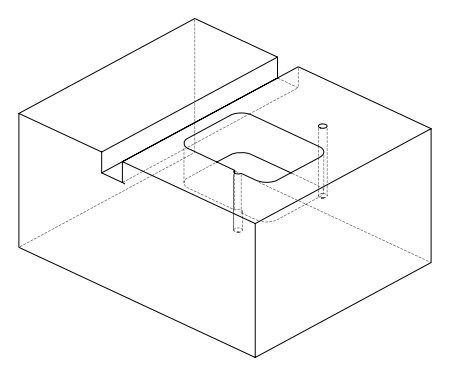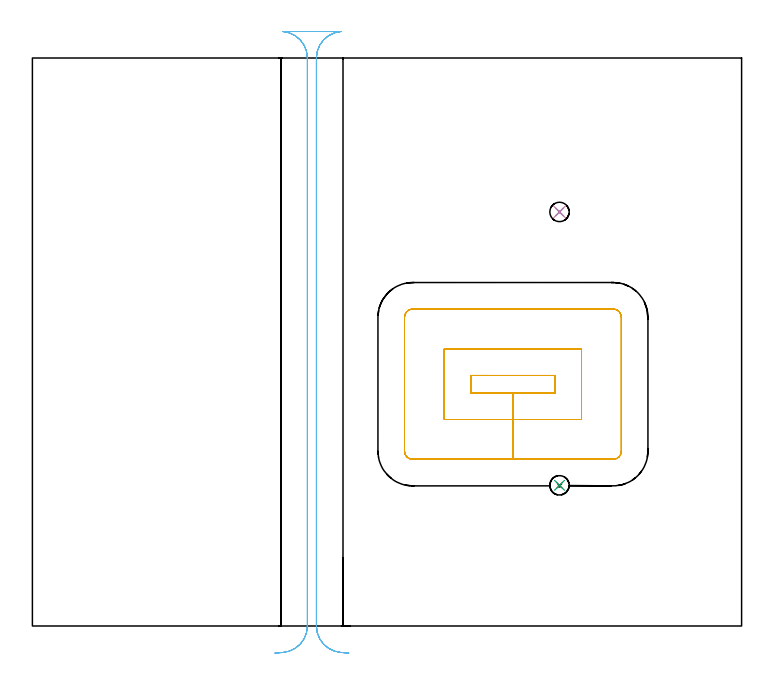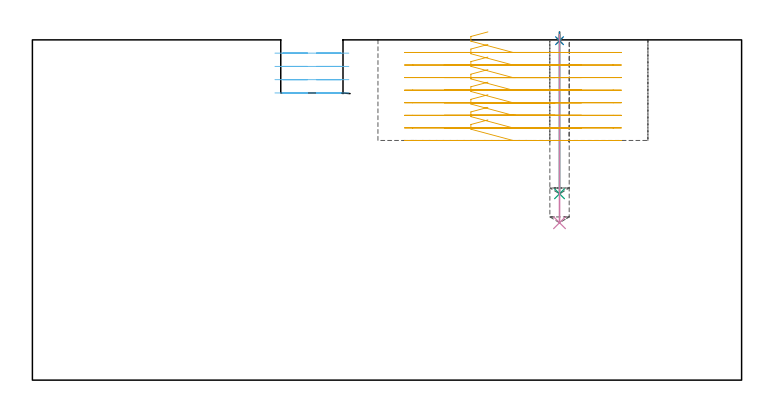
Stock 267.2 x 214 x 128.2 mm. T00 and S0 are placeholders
(PLAN: 6 operations, 2 tool changes, 14.2 min)
(1 SPOT_DRILL | STEP1POCKET | NXT0321_9005460120000 | 0.03 min | 1 mm3)
(2 SPOT_DRILL_1 | STEP1POCKET_1 | NXT0321_9005460120000 | 0.03 min | 0 mm3)
(3 DRILL_BLIND_HOLE_INTO_CENTER | STEP1POCKET | UGT0301_468 | 0.24 min | 2356 mm3)
(4 DRILL_BLIND_HOLE_INTO_CENTER_1 | STEP1POCKET_1 | UGT0301_468 | 0.29 min | 2814 mm3)
(5 MILL_RECTANGULAR_POCKET | POCKET_RECTANGULAR_STRAIGHT | UGT0201_094 | Follow Part, ap 5, ae 75% | 9.47 min | 288842 mm3)
(6 MILL_RECTANGULAR_SLOT | SLOT_RECTANGULAR | UGT0201_094 | Follow Part, ap 5, ae 75% | 4.19 min | 100176 mm3)
(TOOL NXT0321_9005460120000 | NC Spot Drill, 142deg, 12mm, Carbide, Uncoated | D12 PA142 FL30 Z2)
(TOOL UGT0301_468 | Carbide Drill 7.3 mm | D7.3 PA118 FL69 Z2)
(TOOL UGT0201_094 | End mill 20 mm | D20 FL38 Z4)
(OP 1 SPOT_DRILL)
G17 G21 G94 G90
T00 M6
G54
G17 G0 G90 X198.6 Y53. S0 M3
G43 Z138.2 H0
G94 G81 G98 Z127.886 F250. R131.2
G80
M5
M2
(OP 2 SPOT_DRILL_1)
G17 G21 G94 G90
T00 M6
G54
G17 G0 G90 X198.6 Y156. S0 M3
G43 Z138.2 H0
G94 G81 G98 Z127.886 F250. R131.2
G80
M5
M2
(OP 3 DRILL_BLIND_HOLE_INTO_CENTER)
G17 G21 G94 G90
T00 M6
G54
G17 G0 G90 X198.6 Y53. S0 M3
G43 Z138.2 H0
G94 G81 G98 Z70.2 F250. R130.2
G80
M5
M2
(OP 4 DRILL_BLIND_HOLE_INTO_CENTER_1)
G17 G21 G94 G90
T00 M6
G54
G17 G0 G90 X198.6 Y156. S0 M3
G43 Z138.2 H0
G94 G81 G98 Z59.3 F250. R130.2
G80
M5
M2
(OP 5 MILL_RECTANGULAR_POCKET)
G17 G21 G94 G90
T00 M6
G54
G17 G0 G90 X171.627 Y94.4 S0 M3
G43 Z138.2 H0
Z131.2
G94 G1 X165.2 Z129.478 F250.
Y87.8 Z127.709
X181.05 Z123.462
X196.9 F500.
Y94.4
X165.2
Y87.8
X181.05
Y77.8
X194.957
X206.9
Y104.4
X155.2
Y77.8
X181.05
Y62.8
X218.8
G3 X221.9 Y65.9 R3.1
G1 Y116.3
G3 X218.8 Y119.4 R3.1
G1 X143.3
G3 X140.2 Y116.3 R3.1
G1 Y65.9
G3 X143.3 Y62.8 R3.1
G1 X181.05
X182.05
G0 X171.627 Y94.4 Z126.462
G1 X165.2 Z124.74 F250.
Y87.8 Z122.972
X181.05 Z118.725
X196.9 F500.
Y94.4
X165.2
Y87.8
X181.05
Y77.8
X206.9
Y104.4
X155.2
Y77.8
X181.05
Y62.8
X218.8
G3 X221.9 Y65.9 R3.1
G1 Y116.3
G3 X218.8 Y119.4 R3.1
G1 X143.3
G3 X140.2 Y116.3 R3.1
G1 Y65.9
G3 X143.3 Y62.8 R3.1
G1 X181.05
X182.05
G0 X171.627 Y94.4 Z121.725
G1 X165.2 Z120.003 F250.
Y87.8 Z118.234
X181.05 Z113.987
X196.9 F500.
Y94.4
X165.2
Y87.8
X181.05
Y77.8
X206.9
Y104.4
X155.2
Y77.8
X181.05
Y62.8
X218.8
G3 X221.9 Y65.9 R3.1
G1 Y116.3
G3 X218.8 Y119.4 R3.1
G1 X143.3
G3 X140.2 Y116.3 R3.1
G1 Y65.9
G3 X143.3 Y62.8 R3.1
G1 X181.05
X182.05
G0 X171.627 Y94.4 Z116.987
G1 X165.2 Z115.265 F250.
Y87.8 Z113.497
X181.05 Z109.25
X196.9 F500.
Y94.4
X165.2
Y87.8
X181.05
Y77.8
X206.9
Y104.4
X155.2
Y77.8
X181.05
Y62.8
X218.8
G3 X221.9 Y65.9 R3.1
G1 Y116.3
G3 X218.8 Y119.4 R3.1
G1 X143.3
G3 X140.2 Y116.3 R3.1
G1 Y65.9
G3 X143.3 Y62.8 R3.1
G1 X181.05
X182.05
G0 X171.627 Y94.4 Z112.25
G1 X165.2 Z110.528 F250.
Y87.8 Z108.759
X181.05 Z104.512
X196.9 F500.
Y94.4
X165.2
Y87.8
X181.05
Y77.8
X206.9
Y104.4
X155.2
Y77.8
X181.05
Y62.8
X218.8
G3 X221.9 Y65.9 R3.1
G1 Y116.3
G3 X218.8 Y119.4 R3.1
G1 X143.3
G3 X140.2 Y116.3 R3.1
G1 Y65.9
G3 X143.3 Y62.8 R3.1
G1 X181.05
X182.05
G0 X171.627 Y94.4 Z107.512
G1 X165.2 Z105.79 F250.
Y87.8 Z104.022
X181.05 Z99.775
X196.9 F500.
Y94.4
X165.2
Y87.8
X181.05
Y77.8
X206.9
Y104.4
X155.2
Y77.8
X181.05
Y62.8
X218.8
G3 X221.9 Y65.9 R3.1
G1 Y116.3
G3 X218.8 Y119.4 R3.1
G1 X143.3
G3 X140.2 Y116.3 R3.1
G1 Y65.9
G3 X143.3 Y62.8 R3.1
G1 X181.05
X182.05
G0 X171.627 Y94.4 Z102.775
G1 X165.2 Z101.053 F250.
Y87.8 Z99.284
X181.05 Z95.037
X196.9 F500.
Y94.4
X165.2
Y87.8
X181.05
Y77.8
X206.9
Y104.4
X155.2
Y77.8
X181.05
Y62.8
X218.8
G3 X221.9 Y65.9 R3.1
G1 Y116.3
G3 X218.8 Y119.4 R3.1
G1 X143.3
G3 X140.2 Y116.3 R3.1
G1 Y65.9
G3 X143.3 Y62.8 R3.1
G1 X181.05
X182.05
G0 X171.627 Y94.4 Z98.037
G1 X165.2 Z96.315 F250.
Y87.8 Z94.547
X181.05 Z90.3
X196.9 F500.
Y94.4
X165.2
Y87.8
X181.05
Y77.8
X206.9
Y104.4
X155.2
Y77.8
X181.05
Y62.8
X218.8
G3 X221.9 Y65.9 R3.1
G1 Y116.3
G3 X218.8 Y119.4 R3.1
G1 X143.3
G3 X140.2 Y116.3 R3.1
G1 Y65.9
G3 X143.3 Y62.8 R3.1
G1 X181.05
X182.05
G0 Z138.2
M5
M2
(OP 6 MILL_RECTANGULAR_SLOT)
G17 G21 G94 G90
T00 M6
G54
G17 G0 G90 X119.217 Y-10.202 S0 M3
G43 Z138.2 H0
Z123.2
G94 G1 X116.226 Y-9.97 F250.
G2 X107. Y0. R10. F500.
G1 Y214.
G2 X116.226 Y223.97 R10.
G1 Y224.
X94.374
Y223.97
G2 X103.6 Y214. R10.
G1 Y0.
G2 X94.374 Y-9.97 R10.
G1 X91.383 Y-10.202 F250.
G0 X119.217 Z118.2
G1 X116.226 Y-9.97
G2 X107. Y0. R10. F500.
G1 Y214.
G2 X116.226 Y223.97 R10.
G1 Y224.
X94.374
Y223.97
G2 X103.6 Y214. R10.
G1 Y0.
G2 X94.374 Y-9.97 R10.
G1 X91.383 Y-10.202 F250.
G0 X119.217 Z113.2
G1 X116.226 Y-9.97
G2 X107. Y0. R10. F500.
G1 Y214.
G2 X116.226 Y223.97 R10.
G1 Y224.
X94.374
Y223.97
G2 X103.6 Y214. R10.
G1 Y0.
G2 X94.374 Y-9.97 R10.
G1 X91.383 Y-10.202 F250.
G0 X119.217 Z108.2
G1 X116.226 Y-9.97
G2 X107. Y0. R10. F500.
G1 Y214.
G2 X116.226 Y223.97 R10.
G1 Y224.
X94.374
Y223.97
G2 X103.6 Y214. R10.
G1 Y0.
G2 X94.374 Y-9.97 R10.
G1 X91.383 Y-10.202 F250.
G0 Z138.2
M5
M2
